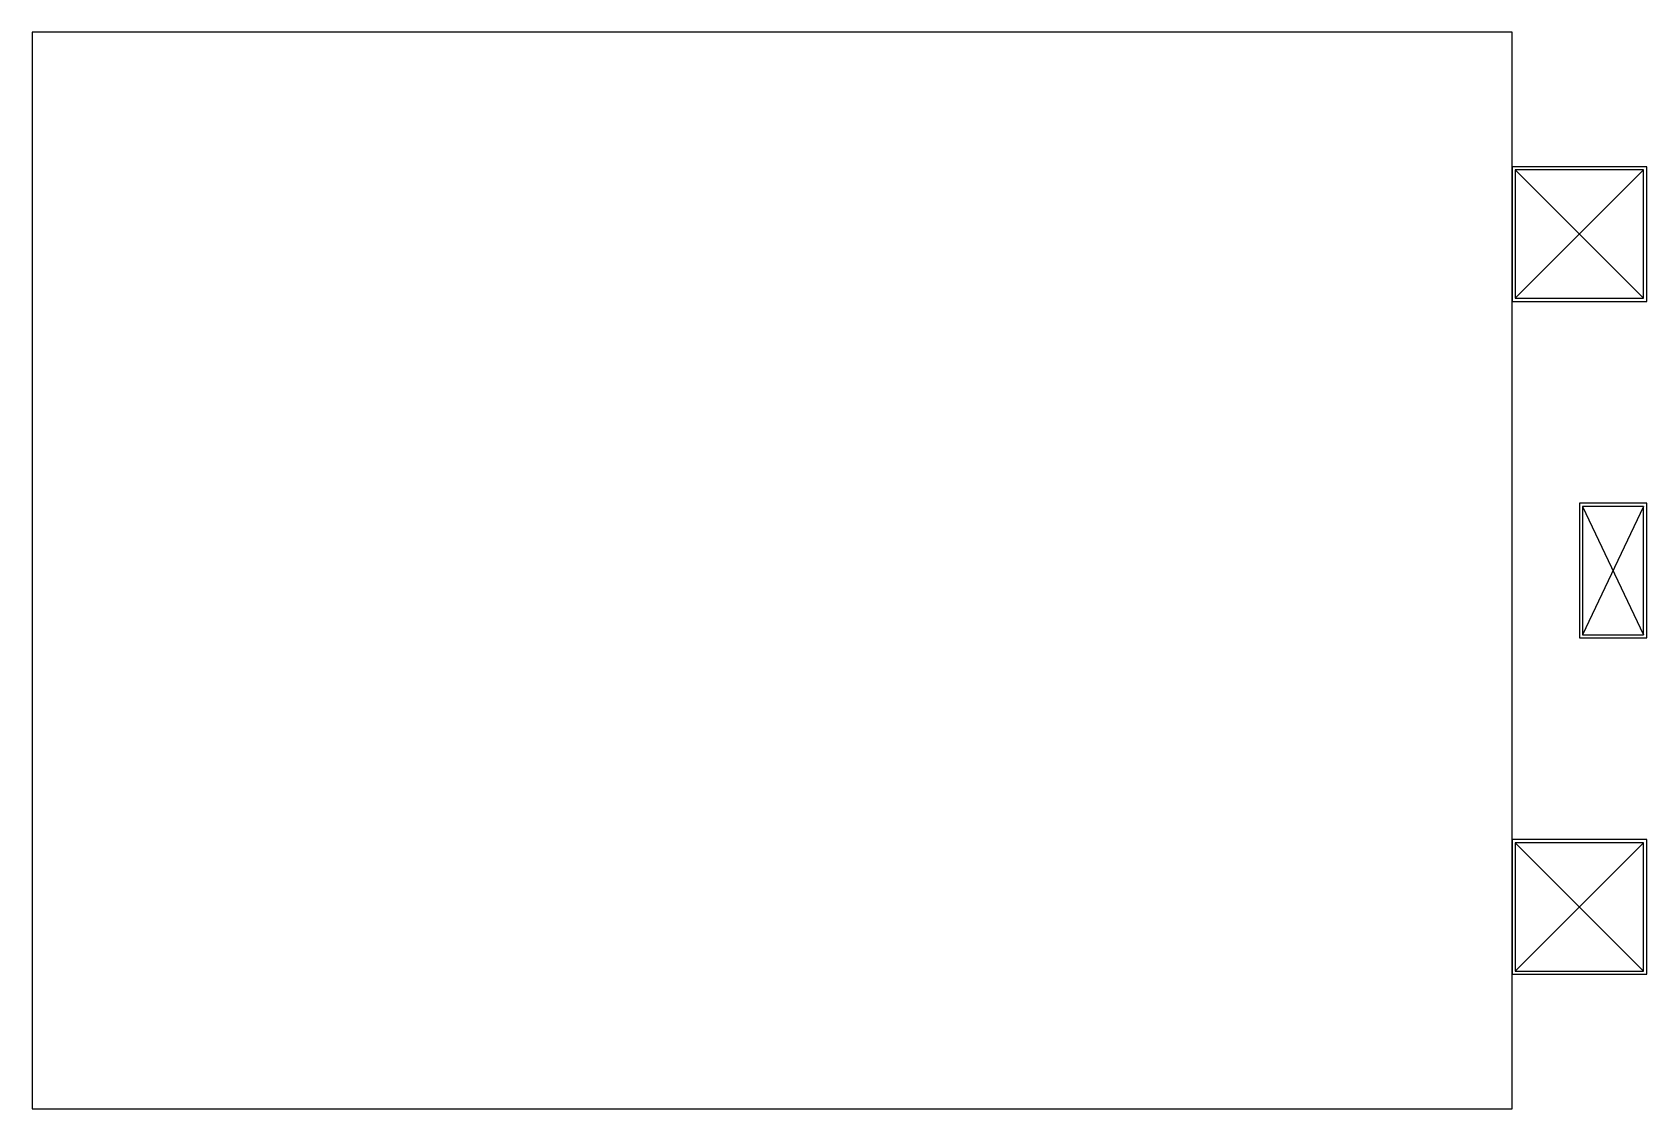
# Model space of a CAD drawing. Header units: millimetres. Extents: x 0 to 356400, y 0 to 68257.
# Drawn here: x 21832.17 to 21880.17, y 4021.88 to 4053.88 of the extents above; entities that cross this region are included whole.
import ezdxf

# ---------------------------------------------------------------- set-up
doc = ezdxf.new("R2010")
doc.units = ezdxf.units.MM
doc.header["$LTSCALE"] = 75
doc.layers.add('8', color=8, linetype='Continuous')

# ---------------------------------------------------------------- blocks, each defined once
blk = doc.blocks.new('G$C7369CDF7')
at = {"layer": '8'}
for p, q in [((83030.3, 45450), (82930.3, 45450)), ((82930.3, 45450), (82930.3, 45350)), ((82932.6, 45352.3), (83028, 45447.7)), ((82932.6, 45447.7), (83028, 45352.3)), ((83028, 45447.7), (82932.6, 45447.7)), ((82932.6, 45447.7), (82932.6, 45352.3)), ((83028, 45352.3), (83028, 45447.7)), ((83030.3, 45350), (83030.3, 45450)), ((83280.3, 45450, -103000), (83180.3, 45450, -103000)), ((83180.3, 45450, -103000), (83180.3, 45400, -103000)), ((83182.6, 45402.3, -103000), (83278, 45447.7, -103000)), ((83182.6, 45447.7, -103000), (83278, 45402.3, -103000)), ((83278, 45447.7, -103000), (83182.6, 45447.7, -103000)), ((83182.6, 45447.7, -103000), (83182.6, 45402.3, -103000)), ((83278, 45402.3, -103000), (83278, 45447.7, -103000)), ((83280.3, 45400, -103000), (83280.3, 45450, -103000)), ((83530.3, 45450), (83430.3, 45450)), ((83430.3, 45450), (83430.3, 45350)), ((83432.6, 45352.3), (83528, 45447.7)), ((83432.6, 45447.7), (83528, 45352.3)), ((83528, 45447.7), (83432.6, 45447.7)), ((83432.6, 45447.7), (83432.6, 45352.3)), ((83528, 45352.3), (83528, 45447.7)), ((83530.3, 45350), (83530.3, 45450)), ((83180.3, 45400, -103000), (83280.3, 45400, -103000)), ((83182.6, 45402.3, -103000), (83278, 45402.3, -103000)), ((83630.3, 45350), (82830.3, 45350)), ((82830.3, 45350), (82830.3, 44250)), ((82930.3, 45350), (83030.3, 45350)), ((82932.6, 45352.3), (83028, 45352.3)), ((83430.3, 45350), (83530.3, 45350)), ((83432.6, 45352.3), (83528, 45352.3)), ((83630.3, 44250), (83630.3, 45350)), ((82830.3, 44250), (83630.3, 44250))]:
    blk.add_line(p, q, dxfattribs=at)

msp = doc.modelspace()

# ---------------------------------------------------------------- block references
at = {"xscale": 0.04000000000000001, "yscale": 0.04000000000000001, "zscale": 0.04000000000000001, "rotation": 270}
msp.add_blockref('G$C7369CDF7', (20062.169, 7367.091), dxfattribs=at)

doc.saveas('drawing.dxf')
